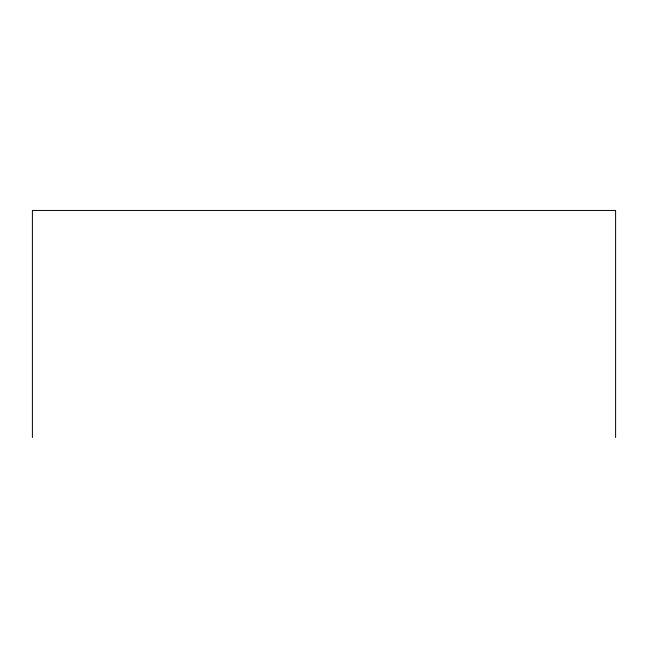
<?xml version="1.0" encoding="UTF-8"?>
<svg xmlns="http://www.w3.org/2000/svg" width="648" height="648" viewBox="0 0 648 648"><rect width="100%" height="100%" fill="white"/><g stroke="black" fill="none" stroke-linecap="round" stroke-linejoin="round"><path stroke-width="0.97" d="M615.6 437.554L615.6 210.446L32.4 210.446L32.4 437.554"/></g></svg>
